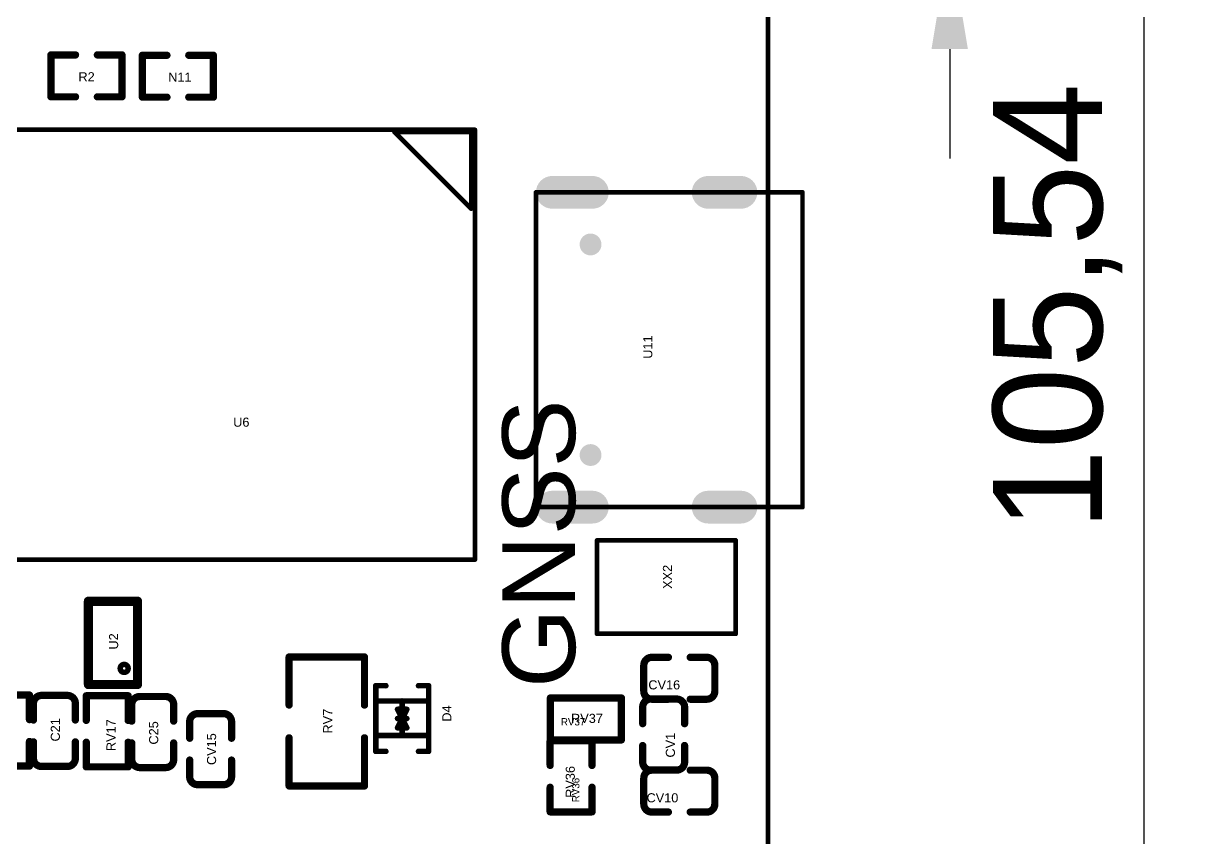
# Model space of a CAD drawing. Header units: millimetres. Extents: x -17 to 54, y -8 to 140.
# Drawn here: x 17.44 to 49.46, y 46.45 to 68.8 of the extents above; entities that cross this region are included whole.
import ezdxf

# ---------------------------------------------------------------- set-up
doc = ezdxf.new("R2010")
doc.units = ezdxf.units.MM
for name, color, linetype in [('KeepOutLayer', 6, 'Continuous'), ('MultiLayer', 9, 'Continuous'), ('PadHoleLayer', 156, 'Continuous'), ('TopOverlay', 2, 'Continuous')]:
    doc.layers.add(name, color=color, linetype=linetype)
doc.styles.add('Arial', font='arial.ttf', dxfattribs={"height": 0.2})
doc.dimstyles.new('ISO-25', dxfattribs={"dimtxt": 3, "dimasz": 3, "dimexe": 1.25, "dimexo": 0.625, "dimtad": 1, "dimtxsty": 'Standard', "dimcen": 2.5, "dimclrd": 3, "dimclre": 3, "dimclrt": 3, "dimadec": 0, "dimazin": 0, "dimtfac": 1, "dimtmove": 0, "dimatfit": 3, "dimfxl": 1, "dimarcsym": 0})

# ---------------------------------------------------------------- blocks, each defined once
blk = doc.blocks.new('ANT_JACK_6')
at = {"layer": 'TopOverlay', "const_width": 0.127}
for points in [[(-0.762, 3.2), (1.803, 3.2)], [(-0.762, 3.2), (-0.762, -0.61)], [(1.803, 3.2), (1.803, -0.61)], [(1.803, -0.61), (-0.762, -0.61)]]:
    blk.add_lwpolyline(points, dxfattribs=at)
at = {"layer": 'TopOverlay', "const_width": 0.0635}
for points in [[(-0.794, 3.2, 1), (-0.73, 3.2, 1)], [(-0.794, 3.2, 1), (-0.73, 3.2, 1)], [(1.772, 3.2, 1), (1.835, 3.2, 1)], [(1.772, 3.2, 1), (1.835, 3.2, 1)], [(-0.794, -0.61, 1), (-0.73, -0.61, 1)], [(-0.794, -0.61, 1), (-0.73, -0.61, 1)], [(1.772, -0.61, 1), (1.835, -0.61, 1)], [(1.772, -0.61, 1), (1.835, -0.61, 1)]]:
    blk.add_lwpolyline(points, format="xyb", close=True, dxfattribs=at)
blk = doc.blocks.new('MICRO_SIM_12')
at = {"layer": 'TopOverlay', "const_width": 0.127}
for points in [[(-5.9, 0), (-5.9, -14.097)], [(-5.9, 0), (5.9, 0)], [(5.9, 0), (5.9, -14.097)], [(5.842, -11.887), (3.734, -13.995)], [(5.842, -11.887), (5.842, -13.995)], [(-5.9, -14.097), (5.9, -14.097)], [(3.734, -13.995), (5.842, -13.995)]]:
    blk.add_lwpolyline(points, dxfattribs=at)
at = {"layer": 'TopOverlay', "const_width": 0.0635}
for points in [[(-5.932, 0, 1), (-5.868, 0, 1)], [(-5.932, 0, 1), (-5.868, 0, 1)], [(5.868, 0, 1), (5.932, 0, 1)], [(5.868, 0, 1), (5.932, 0, 1)], [(5.81, -11.887, 1), (5.874, -11.887, 1)], [(5.81, -11.887, 1), (5.874, -11.887, 1)], [(-5.932, -14.097, 1), (-5.868, -14.097, 1)], [(-5.932, -14.097, 1), (-5.868, -14.097, 1)], [(3.702, -13.995, 1), (3.766, -13.995, 1)], [(3.702, -13.995, 1), (3.766, -13.995, 1)], [(5.81, -13.995, 1), (5.874, -13.995, 1)], [(5.81, -13.995, 1), (5.874, -13.995, 1)], [(5.868, -14.097, 1), (5.932, -14.097, 1)], [(5.868, -14.097, 1), (5.932, -14.097, 1)]]:
    blk.add_lwpolyline(points, format="xyb", close=True, dxfattribs=at)
blk = doc.blocks.new('SOT_363_15')
at = {"layer": 'TopOverlay'}
for points, const_width in [([(0, 0.635), (0, 1.981)], 0.254), ([(2.286, 1.981), (0, 1.981)], 0.254), ([(0.023, 0.767), (0.023, 1.905)], 0.15), ([(2.286, 0.635), (2.286, 1.981)], 0.254), ([(2.286, 0.635), (0, 0.635)], 0.254)]:
    blk.add_lwpolyline(points, dxfattribs=dict(at, const_width=const_width))
for points, const_width in [([(-0.064, 1.981, 1), (0.064, 1.981, 1)], 0.127), ([(-0.064, 1.981, 1), (0.064, 1.981, 1)], 0.127), ([(-0.014, 1.905, 1), (0.061, 1.905, 1)], 0.075), ([(2.223, 1.981, 1), (2.349, 1.981, 1)], 0.127), ([(2.223, 1.981, 1), (2.349, 1.981, 1)], 0.127), ([(1.953, 1.616, 1), (1.734, 1.616, 1)], 0.15), ([(1.696, 1.616, 1), (1.771, 1.616, 1)], 0.075), ([(1.916, 1.616, 1), (1.991, 1.616, 1)], 0.075), ([(-0.064, 0.635, 1), (0.064, 0.635, 1)], 0.127), ([(-0.064, 0.635, 1), (0.064, 0.635, 1)], 0.127), ([(-0.014, 0.767, 1), (0.061, 0.767, 1)], 0.075), ([(2.223, 0.635, 1), (2.349, 0.635, 1)], 0.127), ([(2.223, 0.635, 1), (2.349, 0.635, 1)], 0.127)]:
    blk.add_lwpolyline(points, format="xyb", close=True, dxfattribs=dict(at, const_width=const_width))
blk = doc.blocks.new('TYPE_C3_0_17')
at = {"layer": 'MultiLayer'}
h = blk.add_hatch(color=9, dxfattribs=at)
edge = h.paths.add_edge_path()
edge.add_arc((-4.32, -1.55), 0.45, 180, 360)
edge.add_line((-3.87, -1.55), (-3.87, -0.45))
edge.add_arc((-4.32, -0.45), 0.45, 0, 180)
edge.add_line((-4.77, -0.45), (-4.77, -1.55))
h = blk.add_hatch(color=9, dxfattribs=at)
edge = h.paths.add_edge_path()
edge.add_arc((4.32, -1.55), 0.45, 180, 360)
edge.add_line((4.77, -1.55), (4.77, -0.45))
edge.add_arc((4.32, -0.45), 0.45, 0, 180)
edge.add_line((3.87, -0.45), (3.87, -1.55))
h = blk.add_hatch(color=9, dxfattribs=at)
edge = h.paths.add_edge_path()
edge.add_arc((-2.89, -1.5), 0.3, 0, 360)
h = blk.add_hatch(color=9, dxfattribs=at)
edge = h.paths.add_edge_path()
edge.add_arc((2.89, -1.5), 0.3, 0, 360)
h = blk.add_hatch(color=9, dxfattribs=at)
edge = h.paths.add_edge_path()
edge.add_arc((-4.32, -5.63), 0.45, 180, 360)
edge.add_line((-3.87, -5.63), (-3.87, -4.73))
edge.add_arc((-4.32, -4.73), 0.45, 0, 180)
edge.add_line((-4.77, -4.73), (-4.77, -5.63))
h = blk.add_hatch(color=9, dxfattribs=at)
edge = h.paths.add_edge_path()
edge.add_arc((4.32, -5.63), 0.45, 180, 360)
edge.add_line((4.77, -5.63), (4.77, -4.73))
edge.add_arc((4.32, -4.73), 0.45, 0, 180)
edge.add_line((3.87, -4.73), (3.87, -5.63))
at = {"layer": 'PadHoleLayer'}
h = blk.add_hatch(color=156, dxfattribs=at)
edge = h.paths.add_edge_path()
edge.add_arc((-4.32, -1.55), 0.3, 180, 360)
edge.add_line((-4.02, -1.55), (-4.02, -0.45))
edge.add_arc((-4.32, -0.45), 0.3, 0, 180)
edge.add_line((-4.62, -0.45), (-4.62, -1.55))
h = blk.add_hatch(color=156, dxfattribs=at)
edge = h.paths.add_edge_path()
edge.add_arc((4.32, -1.55), 0.3, 180, 360)
edge.add_line((4.62, -1.55), (4.62, -0.45))
edge.add_arc((4.32, -0.45), 0.3, 0, 180)
edge.add_line((4.02, -0.45), (4.02, -1.55))
h = blk.add_hatch(color=156, dxfattribs=at)
edge = h.paths.add_edge_path()
edge.add_arc((-2.89, -1.5), 0.3, 0, 360)
h = blk.add_hatch(color=156, dxfattribs=at)
edge = h.paths.add_edge_path()
edge.add_arc((2.89, -1.5), 0.3, 0, 360)
h = blk.add_hatch(color=156, dxfattribs=at)
edge = h.paths.add_edge_path()
edge.add_arc((-4.32, -5.63), 0.3, 180, 360)
edge.add_line((-4.02, -5.63), (-4.02, -4.73))
edge.add_arc((-4.32, -4.73), 0.3, 0, 180)
edge.add_line((-4.62, -4.73), (-4.62, -5.63))
h = blk.add_hatch(color=156, dxfattribs=at)
edge = h.paths.add_edge_path()
edge.add_arc((4.32, -5.63), 0.3, 180, 360)
edge.add_line((4.62, -5.63), (4.62, -4.73))
edge.add_arc((4.32, -4.73), 0.3, 0, 180)
edge.add_line((4.02, -4.73), (4.02, -5.63))
at = {"layer": 'TopOverlay', "const_width": 0.127}
for points in [[(-4.32, 0), (4.32, 0)], [(-4.32, 0), (-4.32, -7.32)], [(4.32, 0), (4.32, -7.32)], [(-4.32, -7.32), (4.32, -7.32)]]:
    blk.add_lwpolyline(points, dxfattribs=at)
at = {"layer": 'TopOverlay', "const_width": 0.0635}
for points in [[(-4.352, 0, 1), (-4.288, 0, 1)], [(-4.352, 0, 1), (-4.288, 0, 1)], [(4.288, 0, 1), (4.352, 0, 1)], [(4.288, 0, 1), (4.352, 0, 1)], [(-4.352, -7.32, 1), (-4.288, -7.32, 1)], [(-4.352, -7.32, 1), (-4.288, -7.32, 1)], [(4.288, -7.32, 1), (4.352, -7.32, 1)], [(4.288, -7.32, 1), (4.352, -7.32, 1)]]:
    blk.add_lwpolyline(points, format="xyb", close=True, dxfattribs=at)
blk = doc.blocks.new('LC_0805_R_29')
at = {"layer": 'TopOverlay', "const_width": 0.2}
for points in [[(-0.45, 1.035), (-1.77, 1.035)], [(-1.77, -1.035), (-1.77, 1.035)], [(0.45, 1.035), (1.77, 1.035)], [(1.77, -1.035), (1.77, 1.035)], [(-0.45, -1.035), (-1.77, -1.035)], [(1.77, -1.035), (0.45, -1.035)]]:
    blk.add_lwpolyline(points, dxfattribs=at)
at = {"layer": 'TopOverlay', "const_width": 0.1}
for points in [[(-1.82, 1.035, 1), (-1.72, 1.035, 1)], [(-1.82, 1.035, 1), (-1.72, 1.035, 1)], [(-0.5, 1.035, 1), (-0.4, 1.035, 1)], [(0.4, 1.035, 1), (0.5, 1.035, 1)], [(1.72, 1.035, 1), (1.82, 1.035, 1)], [(1.72, 1.035, 1), (1.82, 1.035, 1)], [(-1.82, -1.035, 1), (-1.72, -1.035, 1)], [(-1.82, -1.035, 1), (-1.72, -1.035, 1)], [(-0.5, -1.035, 1), (-0.4, -1.035, 1)], [(0.4, -1.035, 1), (0.5, -1.035, 1)], [(1.72, -1.035, 1), (1.82, -1.035, 1)], [(1.72, -1.035, 1), (1.82, -1.035, 1)]]:
    blk.add_lwpolyline(points, format="xyb", close=True, dxfattribs=at)
blk = doc.blocks.new('LC_0402_L_33')
at = {"layer": 'TopOverlay', "const_width": 0.2}
for points in [[(-0.975, 0.575), (0.975, 0.575)], [(-0.975, -0.575), (-0.975, 0.575)], [(0.975, -0.575), (0.975, 0.575)], [(-0.975, -0.575), (0.975, -0.575)]]:
    blk.add_lwpolyline(points, dxfattribs=at)
at = {"layer": 'TopOverlay', "const_width": 0.1}
for points in [[(-1.025, 0.575, 1), (-0.925, 0.575, 1)], [(-1.025, 0.575, 1), (-0.925, 0.575, 1)], [(0.925, 0.575, 1), (1.025, 0.575, 1)], [(0.925, 0.575, 1), (1.025, 0.575, 1)], [(-1.025, -0.575, 1), (-0.925, -0.575, 1)], [(-1.025, -0.575, 1), (-0.925, -0.575, 1)], [(0.925, -0.575, 1), (1.025, -0.575, 1)], [(0.925, -0.575, 1), (1.025, -0.575, 1)]]:
    blk.add_lwpolyline(points, format="xyb", close=True, dxfattribs=at)
at = {"layer": 'TopOverlay'}
blk.add_text('RV37', height=0.2, dxfattribs=at).set_placement((-0.686, -0.178))
blk = doc.blocks.new('LC_0402_R_34')
at = {"layer": 'TopOverlay', "const_width": 0.2}
for points in [[(-0.975, 0.575), (-0.3, 0.575)], [(-0.975, 0.575), (-0.975, -0.575)], [(0.3, 0.575), (0.975, 0.575)], [(0.975, 0.575), (0.975, -0.575)], [(-0.975, -0.575), (-0.3, -0.575)], [(0.3, -0.575), (0.975, -0.575)]]:
    blk.add_lwpolyline(points, dxfattribs=at)
at = {"layer": 'TopOverlay', "const_width": 0.1}
for points in [[(-1.025, 0.575, 1), (-0.925, 0.575, 1)], [(-1.025, 0.575, 1), (-0.925, 0.575, 1)], [(-0.35, 0.575, 1), (-0.25, 0.575, 1)], [(0.25, 0.575, 1), (0.35, 0.575, 1)], [(0.925, 0.575, 1), (1.025, 0.575, 1)], [(0.925, 0.575, 1), (1.025, 0.575, 1)], [(-1.025, -0.575, 1), (-0.925, -0.575, 1)], [(-1.025, -0.575, 1), (-0.925, -0.575, 1)], [(-0.35, -0.575, 1), (-0.25, -0.575, 1)], [(0.25, -0.575, 1), (0.35, -0.575, 1)], [(0.925, -0.575, 1), (1.025, -0.575, 1)], [(0.925, -0.575, 1), (1.025, -0.575, 1)]]:
    blk.add_lwpolyline(points, format="xyb", close=True, dxfattribs=at)
at = {"layer": 'TopOverlay'}
blk.add_text('RV36', height=0.2, dxfattribs=at).set_placement((-0.711, -0.229))
blk = doc.blocks.new('LC_0402_R_40')
at = {"layer": 'TopOverlay', "const_width": 0.2}
for points in [[(-0.3, 0.575), (-0.975, 0.575)], [(-0.975, -0.575), (-0.975, 0.575)], [(0.975, 0.575), (0.3, 0.575)], [(0.975, -0.575), (0.975, 0.575)], [(-0.3, -0.575), (-0.975, -0.575)], [(0.975, -0.575), (0.3, -0.575)]]:
    blk.add_lwpolyline(points, dxfattribs=at)
at = {"layer": 'TopOverlay', "const_width": 0.1}
for points in [[(-1.025, 0.575, 1), (-0.925, 0.575, 1)], [(-1.025, 0.575, 1), (-0.925, 0.575, 1)], [(-0.35, 0.575, 1), (-0.25, 0.575, 1)], [(0.25, 0.575, 1), (0.35, 0.575, 1)], [(0.925, 0.575, 1), (1.025, 0.575, 1)], [(0.925, 0.575, 1), (1.025, 0.575, 1)], [(-1.025, -0.575, 1), (-0.925, -0.575, 1)], [(-1.025, -0.575, 1), (-0.925, -0.575, 1)], [(-0.35, -0.575, 1), (-0.25, -0.575, 1)], [(0.25, -0.575, 1), (0.35, -0.575, 1)], [(0.925, -0.575, 1), (1.025, -0.575, 1)], [(0.925, -0.575, 1), (1.025, -0.575, 1)]]:
    blk.add_lwpolyline(points, format="xyb", close=True, dxfattribs=at)
blk = doc.blocks.new('LC_0402_R_45')
at = {"layer": 'TopOverlay', "const_width": 0.2}
for points in [[(-0.3, 0.575), (-0.975, 0.575)], [(-0.975, -0.575), (-0.975, 0.575)], [(0.975, 0.575), (0.3, 0.575)], [(0.975, -0.575), (0.975, 0.575)], [(-0.3, -0.575), (-0.975, -0.575)], [(0.975, -0.575), (0.3, -0.575)]]:
    blk.add_lwpolyline(points, dxfattribs=at)
at = {"layer": 'TopOverlay', "const_width": 0.1}
for points in [[(-1.025, 0.575, 1), (-0.925, 0.575, 1)], [(-1.025, 0.575, 1), (-0.925, 0.575, 1)], [(-0.35, 0.575, 1), (-0.25, 0.575, 1)], [(0.25, 0.575, 1), (0.35, 0.575, 1)], [(0.925, 0.575, 1), (1.025, 0.575, 1)], [(0.925, 0.575, 1), (1.025, 0.575, 1)], [(-1.025, -0.575, 1), (-0.925, -0.575, 1)], [(-1.025, -0.575, 1), (-0.925, -0.575, 1)], [(-0.35, -0.575, 1), (-0.25, -0.575, 1)], [(0.25, -0.575, 1), (0.35, -0.575, 1)], [(0.925, -0.575, 1), (1.025, -0.575, 1)], [(0.925, -0.575, 1), (1.025, -0.575, 1)]]:
    blk.add_lwpolyline(points, format="xyb", close=True, dxfattribs=at)
blk = doc.blocks.new('LC_0402_R_62')
at = {"layer": 'TopOverlay', "const_width": 0.2}
for points in [[(-0.975, 0.575), (-0.3, 0.575)], [(-0.975, -0.575), (-0.975, 0.575)], [(0.3, 0.575), (0.975, 0.575)], [(0.975, -0.575), (0.975, 0.575)], [(-0.975, -0.575), (-0.3, -0.575)], [(0.3, -0.575), (0.975, -0.575)]]:
    blk.add_lwpolyline(points, dxfattribs=at)
at = {"layer": 'TopOverlay', "const_width": 0.1}
for points in [[(-1.025, 0.575, 1), (-0.925, 0.575, 1)], [(-1.025, 0.575, 1), (-0.925, 0.575, 1)], [(-0.35, 0.575, 1), (-0.25, 0.575, 1)], [(0.25, 0.575, 1), (0.35, 0.575, 1)], [(0.925, 0.575, 1), (1.025, 0.575, 1)], [(0.925, 0.575, 1), (1.025, 0.575, 1)], [(-1.025, -0.575, 1), (-0.925, -0.575, 1)], [(-1.025, -0.575, 1), (-0.925, -0.575, 1)], [(-0.35, -0.575, 1), (-0.25, -0.575, 1)], [(0.25, -0.575, 1), (0.35, -0.575, 1)], [(0.925, -0.575, 1), (1.025, -0.575, 1)], [(0.925, -0.575, 1), (1.025, -0.575, 1)]]:
    blk.add_lwpolyline(points, format="xyb", close=True, dxfattribs=at)
blk = doc.blocks.new('LC_0402_R_87')
at = {"layer": 'TopOverlay', "const_width": 0.2}
for points in [[(-0.975, 0.575), (-0.3, 0.575)], [(-0.975, -0.575), (-0.975, 0.575)], [(0.3, 0.575), (0.975, 0.575)], [(0.975, -0.575), (0.975, 0.575)], [(-0.975, -0.575), (-0.3, -0.575)], [(0.3, -0.575), (0.975, -0.575)]]:
    blk.add_lwpolyline(points, dxfattribs=at)
at = {"layer": 'TopOverlay', "const_width": 0.1}
for points in [[(-1.025, 0.575, 1), (-0.925, 0.575, 1)], [(-1.025, 0.575, 1), (-0.925, 0.575, 1)], [(-0.35, 0.575, 1), (-0.25, 0.575, 1)], [(0.25, 0.575, 1), (0.35, 0.575, 1)], [(0.925, 0.575, 1), (1.025, 0.575, 1)], [(0.925, 0.575, 1), (1.025, 0.575, 1)], [(-1.025, -0.575, 1), (-0.925, -0.575, 1)], [(-1.025, -0.575, 1), (-0.925, -0.575, 1)], [(-0.35, -0.575, 1), (-0.25, -0.575, 1)], [(0.25, -0.575, 1), (0.35, -0.575, 1)], [(0.925, -0.575, 1), (1.025, -0.575, 1)], [(0.925, -0.575, 1), (1.025, -0.575, 1)]]:
    blk.add_lwpolyline(points, format="xyb", close=True, dxfattribs=at)
blk = doc.blocks.new('SOD_323_L1_8_W1_3_LS2_5_BI_107')
at = {"layer": 'TopOverlay'}
for points, const_width in [([(-0.901, 0.726), (-0.901, 0.448)], 0.152), ([(-0.901, 0.726), (0.901, 0.726)], 0.152), ([(-0.467, 0.726), (-0.467, -0.726)], 0.152), ([(0.483, 0.726), (0.483, -0.726)], 0.152), ([(0.901, 0.726), (0.901, 0.448)], 0.152), ([(0.483, 0.003), (-0.467, 0)], 0.154), ([(-0.254, 0.127), (-0.254, -0.127)], 0.154), ([(-0.254, 0.127), (-0.002, 0.003)], 0.154), ([(-0.003, 0), (-0.254, -0.127)], 0.154), ([(-0.127, 0), (0.003, 0)], 0.154), ([(-0.003, 0), (0.127, 0)], 0.154), ([(-0.002, 0.003), (0, -0.127)], 0.154), ([(0, 0.127), (0, -0.127)], 0.154), ([(0, 0.127), (0.002, -0.003)], 0.154), ([(0.002, -0.003), (0.254, -0.127)], 0.154), ([(0.254, 0.127), (0.003, 0)], 0.154), ([(0.254, 0.127), (0.254, -0.127)], 0.154), ([(-0.901, -0.448), (-0.901, -0.726)], 0.152), ([(0.901, -0.448), (0.901, -0.726)], 0.152), ([(-0.901, -0.726), (0.901, -0.726)], 0.152)]:
    blk.add_lwpolyline(points, dxfattribs=dict(at, const_width=const_width))
for points, const_width in [([(-0.939, 0.726, 1), (-0.863, 0.726, 1)], 0.0762), ([(-0.939, 0.726, 1), (-0.863, 0.726, 1)], 0.0762), ([(-0.505, 0.726, 1), (-0.429, 0.726, 1)], 0.0762), ([(0.445, 0.726, 1), (0.521, 0.726, 1)], 0.0762), ([(0.863, 0.726, 1), (0.939, 0.726, 1)], 0.0762), ([(0.863, 0.726, 1), (0.939, 0.726, 1)], 0.0762), ([(-0.939, 0.448, 1), (-0.863, 0.448, 1)], 0.0762), ([(0.863, 0.448, 1), (0.939, 0.448, 1)], 0.0762), ([(-0.505, 0, 1), (-0.428, 0, 1)], 0.077), ([(-0.292, 0.127, 1), (-0.216, 0.127, 1)], 0.077), ([(-0.292, 0.127, 1), (-0.216, 0.127, 1)], 0.077), ([(-0.165, 0, 1), (-0.089, 0, 1)], 0.077), ([(-0.042, 0, 1), (0.035, 0, 1)], 0.077), ([(-0.042, 0, 1), (0.035, 0, 1)], 0.077), ([(-0.041, 0.003, 1), (0.036, 0.003, 1)], 0.077), ([(-0.041, 0.003, 1), (0.036, 0.003, 1)], 0.077), ([(-0.038, 0.127, 1), (0.038, 0.127, 1)], 0.077), ([(-0.038, 0.127, 1), (0.038, 0.127, 1)], 0.077), ([(-0.036, -0.003, 1), (0.041, -0.003, 1)], 0.077), ([(-0.036, -0.003, 1), (0.041, -0.003, 1)], 0.077), ([(-0.035, 0, 1), (0.042, 0, 1)], 0.077), ([(-0.035, 0, 1), (0.042, 0, 1)], 0.077), ([(0.089, 0, 1), (0.165, 0, 1)], 0.077), ([(0.216, 0.127, 1), (0.292, 0.127, 1)], 0.077), ([(0.216, 0.127, 1), (0.292, 0.127, 1)], 0.077), ([(0.445, 0.003, 1), (0.522, 0.003, 1)], 0.077), ([(-0.292, -0.127, 1), (-0.216, -0.127, 1)], 0.077), ([(-0.292, -0.127, 1), (-0.216, -0.127, 1)], 0.077), ([(-0.038, -0.127, 1), (0.038, -0.127, 1)], 0.077), ([(-0.038, -0.127, 1), (0.038, -0.127, 1)], 0.077), ([(0.216, -0.127, 1), (0.292, -0.127, 1)], 0.077), ([(0.216, -0.127, 1), (0.292, -0.127, 1)], 0.077), ([(-0.939, -0.448, 1), (-0.863, -0.448, 1)], 0.0762), ([(0.863, -0.448, 1), (0.939, -0.448, 1)], 0.0762), ([(-0.939, -0.726, 1), (-0.863, -0.726, 1)], 0.0762), ([(-0.939, -0.726, 1), (-0.863, -0.726, 1)], 0.0762), ([(-0.505, -0.726, 1), (-0.429, -0.726, 1)], 0.0762), ([(0.445, -0.726, 1), (0.521, -0.726, 1)], 0.0762), ([(0.863, -0.726, 1), (0.939, -0.726, 1)], 0.0762), ([(0.863, -0.726, 1), (0.939, -0.726, 1)], 0.0762)]:
    blk.add_lwpolyline(points, format="xyb", close=True, dxfattribs=dict(at, const_width=const_width))
blk = doc.blocks.new('LC_0402_C_119')
at = {"layer": 'TopOverlay', "const_width": 0.2}
for points in [[(-0.975, 0.355, -0.414214), (-0.755, 0.575)], [(0.755, 0.575, -0.414214), (0.975, 0.355)], [(-0.755, -0.575, -0.414214), (-0.975, -0.355)], [(0.975, -0.355, -0.414214), (0.755, -0.575)]]:
    blk.add_lwpolyline(points, format="xyb", dxfattribs=at)
for points in [[(-0.755, 0.575), (-0.3, 0.575)], [(0.3, 0.575), (0.755, 0.575)], [(-0.975, -0.355), (-0.975, 0.355)], [(0.975, -0.355), (0.975, 0.355)], [(-0.755, -0.575), (-0.3, -0.575)], [(0.3, -0.575), (0.755, -0.575)]]:
    blk.add_lwpolyline(points, dxfattribs=at)
at = {"layer": 'TopOverlay', "const_width": 0.1}
for points in [[(-0.805, 0.575, 1), (-0.705, 0.575, 1)], [(-0.805, 0.575, 1), (-0.705, 0.575, 1)], [(-0.35, 0.575, 1), (-0.25, 0.575, 1)], [(0.25, 0.575, 1), (0.35, 0.575, 1)], [(0.705, 0.575, 1), (0.805, 0.575, 1)], [(0.705, 0.575, 1), (0.805, 0.575, 1)], [(-1.025, 0.355, 1), (-0.925, 0.355, 1)], [(-1.025, 0.355, 1), (-0.925, 0.355, 1)], [(0.925, 0.355, 1), (1.025, 0.355, 1)], [(0.925, 0.355, 1), (1.025, 0.355, 1)], [(-1.025, -0.355, 1), (-0.925, -0.355, 1)], [(-1.025, -0.355, 1), (-0.925, -0.355, 1)], [(0.925, -0.355, 1), (1.025, -0.355, 1)], [(0.925, -0.355, 1), (1.025, -0.355, 1)], [(-0.805, -0.575, 1), (-0.705, -0.575, 1)], [(-0.805, -0.575, 1), (-0.705, -0.575, 1)], [(-0.35, -0.575, 1), (-0.25, -0.575, 1)], [(0.25, -0.575, 1), (0.35, -0.575, 1)], [(0.705, -0.575, 1), (0.805, -0.575, 1)], [(0.705, -0.575, 1), (0.805, -0.575, 1)]]:
    blk.add_lwpolyline(points, format="xyb", close=True, dxfattribs=at)
blk = doc.blocks.new('LC_0402_C_120')
at = {"layer": 'TopOverlay', "const_width": 0.2}
for points in [[(-0.975, 0.355, -0.414214), (-0.755, 0.575)], [(0.755, 0.575, -0.414214), (0.975, 0.355)], [(-0.755, -0.575, -0.414214), (-0.975, -0.355)], [(0.975, -0.355, -0.414214), (0.755, -0.575)]]:
    blk.add_lwpolyline(points, format="xyb", dxfattribs=at)
for points in [[(-0.755, 0.575), (-0.3, 0.575)], [(0.3, 0.575), (0.755, 0.575)], [(-0.975, 0.355), (-0.975, -0.355)], [(0.975, 0.355), (0.975, -0.355)], [(-0.755, -0.575), (-0.3, -0.575)], [(0.3, -0.575), (0.755, -0.575)]]:
    blk.add_lwpolyline(points, dxfattribs=at)
at = {"layer": 'TopOverlay', "const_width": 0.1}
for points in [[(-0.805, 0.575, 1), (-0.705, 0.575, 1)], [(-0.805, 0.575, 1), (-0.705, 0.575, 1)], [(-0.35, 0.575, 1), (-0.25, 0.575, 1)], [(0.25, 0.575, 1), (0.35, 0.575, 1)], [(0.705, 0.575, 1), (0.805, 0.575, 1)], [(0.705, 0.575, 1), (0.805, 0.575, 1)], [(-1.025, 0.355, 1), (-0.925, 0.355, 1)], [(-1.025, 0.355, 1), (-0.925, 0.355, 1)], [(0.925, 0.355, 1), (1.025, 0.355, 1)], [(0.925, 0.355, 1), (1.025, 0.355, 1)], [(-1.025, -0.355, 1), (-0.925, -0.355, 1)], [(-1.025, -0.355, 1), (-0.925, -0.355, 1)], [(0.925, -0.355, 1), (1.025, -0.355, 1)], [(0.925, -0.355, 1), (1.025, -0.355, 1)], [(-0.805, -0.575, 1), (-0.705, -0.575, 1)], [(-0.805, -0.575, 1), (-0.705, -0.575, 1)], [(-0.35, -0.575, 1), (-0.25, -0.575, 1)], [(0.25, -0.575, 1), (0.35, -0.575, 1)], [(0.705, -0.575, 1), (0.805, -0.575, 1)], [(0.705, -0.575, 1), (0.805, -0.575, 1)]]:
    blk.add_lwpolyline(points, format="xyb", close=True, dxfattribs=at)
blk = doc.blocks.new('LC_0402_C_125')
at = {"layer": 'TopOverlay', "const_width": 0.2}
for points in [[(-0.975, 0.355, -0.414214), (-0.755, 0.575)], [(0.755, 0.575, -0.414214), (0.975, 0.355)], [(-0.755, -0.575, -0.414214), (-0.975, -0.355)], [(0.975, -0.355, -0.414214), (0.755, -0.575)]]:
    blk.add_lwpolyline(points, format="xyb", dxfattribs=at)
for points in [[(-0.755, 0.575), (-0.3, 0.575)], [(0.3, 0.575), (0.755, 0.575)], [(-0.975, -0.355), (-0.975, 0.355)], [(0.975, -0.355), (0.975, 0.355)], [(-0.755, -0.575), (-0.3, -0.575)], [(0.3, -0.575), (0.755, -0.575)]]:
    blk.add_lwpolyline(points, dxfattribs=at)
at = {"layer": 'TopOverlay', "const_width": 0.1}
for points in [[(-0.805, 0.575, 1), (-0.705, 0.575, 1)], [(-0.805, 0.575, 1), (-0.705, 0.575, 1)], [(-0.35, 0.575, 1), (-0.25, 0.575, 1)], [(0.25, 0.575, 1), (0.35, 0.575, 1)], [(0.705, 0.575, 1), (0.805, 0.575, 1)], [(0.705, 0.575, 1), (0.805, 0.575, 1)], [(-1.025, 0.355, 1), (-0.925, 0.355, 1)], [(-1.025, 0.355, 1), (-0.925, 0.355, 1)], [(0.925, 0.355, 1), (1.025, 0.355, 1)], [(0.925, 0.355, 1), (1.025, 0.355, 1)], [(-1.025, -0.355, 1), (-0.925, -0.355, 1)], [(-1.025, -0.355, 1), (-0.925, -0.355, 1)], [(0.925, -0.355, 1), (1.025, -0.355, 1)], [(0.925, -0.355, 1), (1.025, -0.355, 1)], [(-0.805, -0.575, 1), (-0.705, -0.575, 1)], [(-0.805, -0.575, 1), (-0.705, -0.575, 1)], [(-0.35, -0.575, 1), (-0.25, -0.575, 1)], [(0.25, -0.575, 1), (0.35, -0.575, 1)], [(0.705, -0.575, 1), (0.805, -0.575, 1)], [(0.705, -0.575, 1), (0.805, -0.575, 1)]]:
    blk.add_lwpolyline(points, format="xyb", close=True, dxfattribs=at)
blk = doc.blocks.new('LC_0402_C_126')
at = {"layer": 'TopOverlay', "const_width": 0.2}
for points in [[(-0.975, 0.355, -0.414214), (-0.755, 0.575)], [(0.755, 0.575, -0.414214), (0.975, 0.355)], [(-0.755, -0.575, -0.414214), (-0.975, -0.355)], [(0.975, -0.355, -0.414214), (0.755, -0.575)]]:
    blk.add_lwpolyline(points, format="xyb", dxfattribs=at)
for points in [[(-0.755, 0.575), (-0.3, 0.575)], [(0.3, 0.575), (0.755, 0.575)], [(-0.975, 0.355), (-0.975, -0.355)], [(0.975, 0.355), (0.975, -0.355)], [(-0.755, -0.575), (-0.3, -0.575)], [(0.3, -0.575), (0.755, -0.575)]]:
    blk.add_lwpolyline(points, dxfattribs=at)
at = {"layer": 'TopOverlay', "const_width": 0.1}
for points in [[(-0.805, 0.575, 1), (-0.705, 0.575, 1)], [(-0.805, 0.575, 1), (-0.705, 0.575, 1)], [(-0.35, 0.575, 1), (-0.25, 0.575, 1)], [(0.25, 0.575, 1), (0.35, 0.575, 1)], [(0.705, 0.575, 1), (0.805, 0.575, 1)], [(0.705, 0.575, 1), (0.805, 0.575, 1)], [(-1.025, 0.355, 1), (-0.925, 0.355, 1)], [(-1.025, 0.355, 1), (-0.925, 0.355, 1)], [(0.925, 0.355, 1), (1.025, 0.355, 1)], [(0.925, 0.355, 1), (1.025, 0.355, 1)], [(-1.025, -0.355, 1), (-0.925, -0.355, 1)], [(-1.025, -0.355, 1), (-0.925, -0.355, 1)], [(0.925, -0.355, 1), (1.025, -0.355, 1)], [(0.925, -0.355, 1), (1.025, -0.355, 1)], [(-0.805, -0.575, 1), (-0.705, -0.575, 1)], [(-0.805, -0.575, 1), (-0.705, -0.575, 1)], [(-0.35, -0.575, 1), (-0.25, -0.575, 1)], [(0.25, -0.575, 1), (0.35, -0.575, 1)], [(0.705, -0.575, 1), (0.805, -0.575, 1)], [(0.705, -0.575, 1), (0.805, -0.575, 1)]]:
    blk.add_lwpolyline(points, format="xyb", close=True, dxfattribs=at)
blk = doc.blocks.new('LC_0402_C_168')
at = {"layer": 'TopOverlay', "const_width": 0.2}
for points in [[(-0.975, 0.355, -0.414214), (-0.755, 0.575)], [(0.755, 0.575, -0.414214), (0.975, 0.355)], [(-0.755, -0.575, -0.414214), (-0.975, -0.355)], [(0.975, -0.355, -0.414214), (0.755, -0.575)]]:
    blk.add_lwpolyline(points, format="xyb", dxfattribs=at)
for points in [[(-0.755, 0.575), (-0.3, 0.575)], [(0.3, 0.575), (0.755, 0.575)], [(-0.975, 0.355), (-0.975, -0.355)], [(0.975, 0.355), (0.975, -0.355)], [(-0.755, -0.575), (-0.3, -0.575)], [(0.3, -0.575), (0.755, -0.575)]]:
    blk.add_lwpolyline(points, dxfattribs=at)
at = {"layer": 'TopOverlay', "const_width": 0.1}
for points in [[(-0.805, 0.575, 1), (-0.705, 0.575, 1)], [(-0.805, 0.575, 1), (-0.705, 0.575, 1)], [(-0.35, 0.575, 1), (-0.25, 0.575, 1)], [(0.25, 0.575, 1), (0.35, 0.575, 1)], [(0.705, 0.575, 1), (0.805, 0.575, 1)], [(0.705, 0.575, 1), (0.805, 0.575, 1)], [(-1.025, 0.355, 1), (-0.925, 0.355, 1)], [(-1.025, 0.355, 1), (-0.925, 0.355, 1)], [(0.925, 0.355, 1), (1.025, 0.355, 1)], [(0.925, 0.355, 1), (1.025, 0.355, 1)], [(-1.025, -0.355, 1), (-0.925, -0.355, 1)], [(-1.025, -0.355, 1), (-0.925, -0.355, 1)], [(0.925, -0.355, 1), (1.025, -0.355, 1)], [(0.925, -0.355, 1), (1.025, -0.355, 1)], [(-0.805, -0.575, 1), (-0.705, -0.575, 1)], [(-0.805, -0.575, 1), (-0.705, -0.575, 1)], [(-0.35, -0.575, 1), (-0.25, -0.575, 1)], [(0.25, -0.575, 1), (0.35, -0.575, 1)], [(0.705, -0.575, 1), (0.805, -0.575, 1)], [(0.705, -0.575, 1), (0.805, -0.575, 1)]]:
    blk.add_lwpolyline(points, format="xyb", close=True, dxfattribs=at)
blk = doc.blocks.new('LC_0402_C_172')
at = {"layer": 'TopOverlay', "const_width": 0.2}
for points in [[(-0.975, 0.355, -0.414214), (-0.755, 0.575)], [(0.755, 0.575, -0.414214), (0.975, 0.355)], [(-0.755, -0.575, -0.414214), (-0.975, -0.355)], [(0.975, -0.355, -0.414214), (0.755, -0.575)]]:
    blk.add_lwpolyline(points, format="xyb", dxfattribs=at)
for points in [[(-0.755, 0.575), (-0.3, 0.575)], [(0.3, 0.575), (0.755, 0.575)], [(-0.975, 0.355), (-0.975, -0.355)], [(0.975, 0.355), (0.975, -0.355)], [(-0.755, -0.575), (-0.3, -0.575)], [(0.3, -0.575), (0.755, -0.575)]]:
    blk.add_lwpolyline(points, dxfattribs=at)
at = {"layer": 'TopOverlay', "const_width": 0.1}
for points in [[(-0.805, 0.575, 1), (-0.705, 0.575, 1)], [(-0.805, 0.575, 1), (-0.705, 0.575, 1)], [(-0.35, 0.575, 1), (-0.25, 0.575, 1)], [(0.25, 0.575, 1), (0.35, 0.575, 1)], [(0.705, 0.575, 1), (0.805, 0.575, 1)], [(0.705, 0.575, 1), (0.805, 0.575, 1)], [(-1.025, 0.355, 1), (-0.925, 0.355, 1)], [(-1.025, 0.355, 1), (-0.925, 0.355, 1)], [(0.925, 0.355, 1), (1.025, 0.355, 1)], [(0.925, 0.355, 1), (1.025, 0.355, 1)], [(-1.025, -0.355, 1), (-0.925, -0.355, 1)], [(-1.025, -0.355, 1), (-0.925, -0.355, 1)], [(0.925, -0.355, 1), (1.025, -0.355, 1)], [(0.925, -0.355, 1), (1.025, -0.355, 1)], [(-0.805, -0.575, 1), (-0.705, -0.575, 1)], [(-0.805, -0.575, 1), (-0.705, -0.575, 1)], [(-0.35, -0.575, 1), (-0.25, -0.575, 1)], [(0.25, -0.575, 1), (0.35, -0.575, 1)], [(0.705, -0.575, 1), (0.805, -0.575, 1)], [(0.705, -0.575, 1), (0.805, -0.575, 1)]]:
    blk.add_lwpolyline(points, format="xyb", close=True, dxfattribs=at)
blk = doc.blocks.new('*D194')
at = {"color": 3, "lineweight": -2}
for p, q in [((35.765, 113.79), (49.465, 113.79)), ((48.215, 11.25), (48.215, 110.79)), ((35.765, 8.25), (49.465, 8.25))]:
    blk.add_line(p, q, dxfattribs=at)
at = {"color": 3}
for points in [[(47.715, 110.79), (48.715, 110.79), (48.215, 113.79)], [(47.715, 11.25), (48.715, 11.25), (48.215, 8.25)]]:
    blk.add_solid(points, dxfattribs=at)
at = {"layer": 'Defpoints', "color": 0}
for p in [(35.14, 113.79), (48.215, 113.79), (35.14, 8.25)]:
    blk.add_point(p, dxfattribs=at)
at = {"color": 3, "insert": (45.84, 61.02), "char_height": 3, "attachment_point": 5, "rotation": 90}
blk.add_mtext('105,54', dxfattribs=at)
blk = doc.blocks.new('*D199')
at = {"color": 3, "lineweight": -2}
for p, q in [((42.875, 76.636), (42.875, 90.386)), ((37.218, 73.636), (44.125, 73.636)), ((42.875, 71.096), (42.875, 73.636)), ((37.218, 71.096), (44.125, 71.096)), ((42.875, 68.096), (42.875, 65.096))]:
    blk.add_line(p, q, dxfattribs=at)
at = {"color": 3}
for points in [[(42.375, 76.636), (43.375, 76.636), (42.875, 73.636)], [(42.375, 68.096), (43.375, 68.096), (42.875, 71.096)]]:
    blk.add_solid(points, dxfattribs=at)
at = {"layer": 'Defpoints', "color": 0}
for p in [(36.593, 73.636), (42.875, 73.636), (36.593, 71.096)]:
    blk.add_point(p, dxfattribs=at)
at = {"color": 3, "insert": (40.5, 85.011), "char_height": 3, "attachment_point": 5, "rotation": 90}
blk.add_mtext('2,54', dxfattribs=at)

msp = doc.modelspace()

# ---------------------------------------------------------------- linework, layer by layer
at = {"layer": 'KeepOutLayer', "const_width": 0.127}
msp.add_lwpolyline([(37.888, 7.947), (37.888, 114.437)], dxfattribs=at)

# ---------------------------------------------------------------- block references
for name, p in [('LC_0402_R_62', (19.17, 67.36)), ('LC_0402_R_87', (21.68, 67.35)), ('LC_0402_C_119', (35.45, 50.826)), ('LC_0402_L_33', (32.885, 49.709)), ('LC_0402_C_125', (35.45, 47.728))]:
    msp.add_blockref(name, p)
for name, p, rotation in [('MICRO_SIM_12', (15.74, 59.98), 90), ('TYPE_C3_0_17', (31.513, 59.843), 90), ('ANT_JACK_6', (36.39, 52.808), 90), ('SOT_363_15', (18.59, 52.94), 270), ('LC_0805_R_29', (25.77, 49.64), 270), ('SOD_323_L1_8_W1_3_LS2_5_BI_107', (27.84, 49.72), 90), ('LC_0402_R_45', (17.03, 49.39), 270), ('LC_0402_C_172', (18.29, 49.38), 90), ('LC_0402_R_40', (19.74, 49.37), 270), ('LC_0402_C_168', (20.99, 49.35), 90), ('LC_0402_C_126', (35.02, 49.28), 90), ('LC_0402_C_120', (22.58, 48.88), 90), ('LC_0402_R_34', (32.478, 48.134), 90)]:
    msp.add_blockref(name, p, dxfattribs=dict(rotation=rotation))

# ---------------------------------------------------------------- texts
at = {"layer": 'TopOverlay', "style": 'Arial'}
for s, p in [('R2', (18.95, 67.21)), ('N11', (21.416, 67.2)), ('U6', (23.2, 57.73)), ('CV16', (34.6, 50.52)), ('RV37', (32.478, 49.6)), ('CV10', (34.55, 47.42))]:
    msp.add_text(s, height=0.25, dxfattribs=at).set_placement(p)
for s, height, p in [('U11', 0.25, (34.71, 59.596)), ('GNSS', 2, (32.59, 50.56)), ('XX2', 0.25, (35.25, 53.279)), ('U2', 0.25, (20.04, 51.614)), ('RV7', 0.25, (25.92, 49.309)), ('D4', 0.25, (29.19, 49.635)), ('C21', 0.25, (18.44, 49.09)), ('RV17', 0.25, (19.97, 48.827)), ('C25', 0.25, (21.14, 49.006)), ('CV15', 0.25, (22.73, 48.444)), ('CV1', 0.25, (35.33, 48.65)), ('RV36', 0.25, (32.58, 47.544))]:
    msp.add_text(s, height=height, rotation=90, dxfattribs=at).set_placement(p)

# ---------------------------------------------------------------- dimensions: what is measured, and where the dimension line sits
dim = msp.add_aligned_dim(p1=(35.14, 8.25), p2=(35.14, 113.79), distance=-13.075, dimstyle='ISO-25')
dim.commit()
dim.dimension.update_dxf_attribs({"geometry": '*D194', "text_midpoint": (45.84, 61.02)})
dim = msp.add_linear_dim(base=(42.875, 73.636), p1=(36.593, 71.096), p2=(36.593, 73.636), angle=90, dimstyle='ISO-25')
dim.commit()
dim.dimension.update_dxf_attribs({"geometry": '*D199', "text_midpoint": (40.5, 85.011)})

doc.saveas('drawing.dxf')
